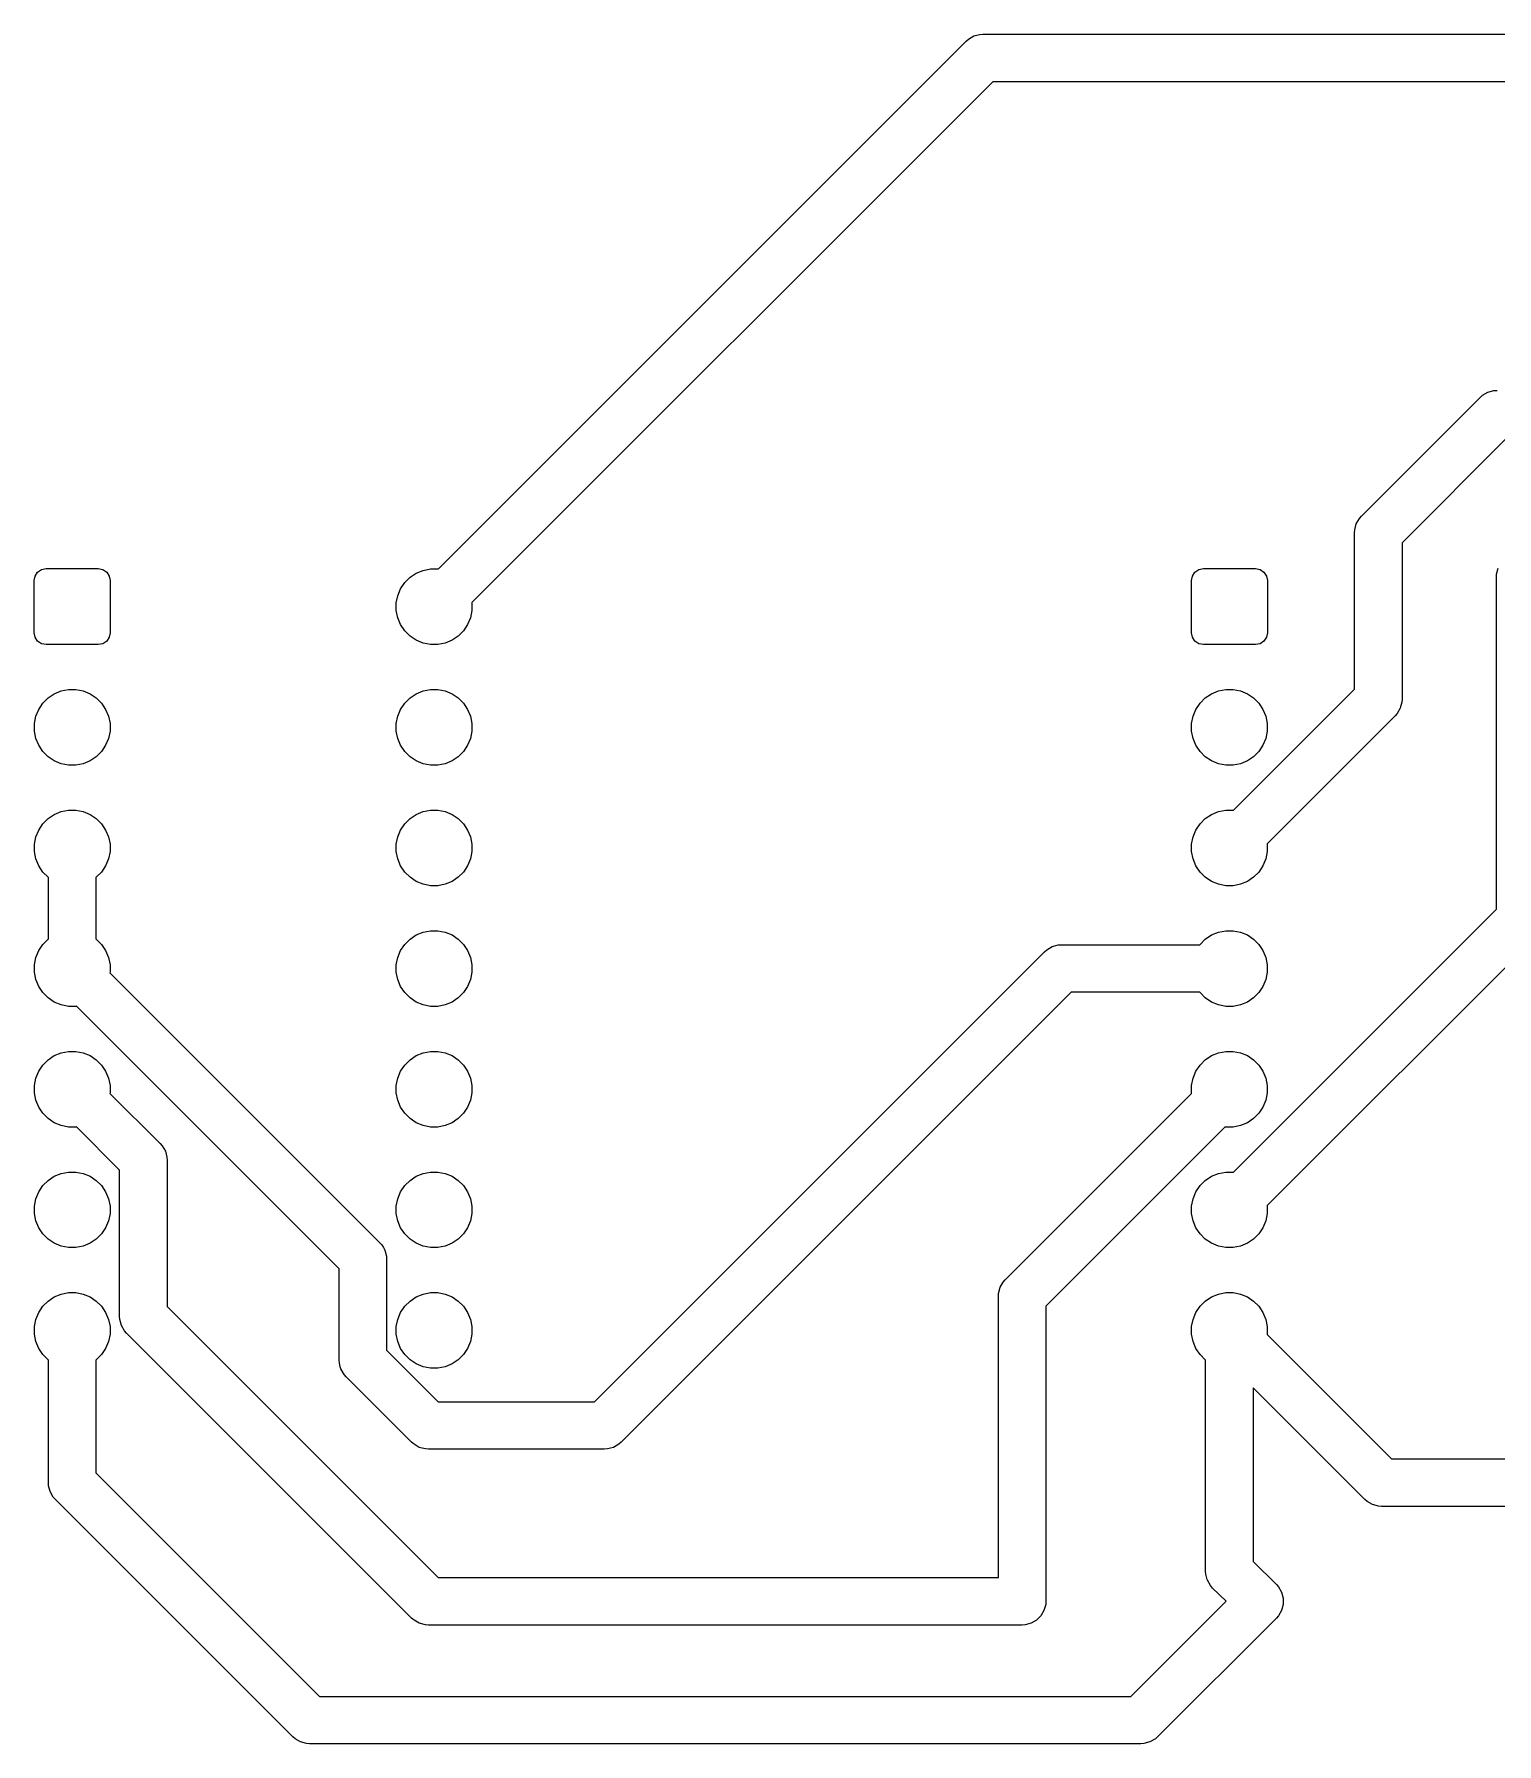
# Model space of a CAD drawing. Header units: inches. Extents: x 4.5 to 6.92, y -3.76 to -2.34.
# Drawn here: x 4.496 to 5.708, y -3.76 to -2.343 of the extents above; entities that cross this region are included whole.
import ezdxf

# ---------------------------------------------------------------- set-up
doc = ezdxf.new("R2010")
doc.units = ezdxf.units.IN
doc.header["$MEASUREMENT"] = 0
doc.layers.add('F.Cu', color=13, linetype='CONTINUOUS', true_color=0xc83434)

msp = doc.modelspace()

# ---------------------------------------------------------------- linework, layer by layer
at = {"layer": 'F.Cu', "linetype": 'CONTINUOUS'}
for p, q in [((4.831, -2.7859), (5.2686, -2.3483)), ((5.2686, -2.3483), (5.2705, -2.3466)), ((5.2705, -2.3466), (5.2749, -2.344)), ((5.2705, -2.3466), (5.2705, -2.3466)), ((5.2749, -2.344), (5.276, -2.3437)), ((5.276, -2.3437), (5.2799, -2.3427)), ((5.2799, -2.3427), (5.2825, -2.3425)), ((5.2799, -2.3427), (5.2799, -2.3427)), ((5.2825, -2.3425), (6.7913, -2.3425)), ((5.2906, -2.3819), (4.8588, -2.8137)), ((6.7832, -2.3819), (5.2906, -2.3819)), ((5.5963, -2.742), (5.6947, -2.6436)), ((5.6947, -2.6436), (5.6967, -2.6419)), ((5.6967, -2.6419), (5.7011, -2.6393)), ((5.6967, -2.6419), (5.6967, -2.6419)), ((5.7011, -2.6393), (5.7061, -2.638)), ((5.7061, -2.638), (5.7087, -2.6378)), ((5.7061, -2.638), (5.7061, -2.638)), ((5.7168, -2.6772), (5.6299, -2.7641)), ((5.5907, -2.7533), (5.592, -2.7484)), ((5.592, -2.7484), (5.5946, -2.7439)), ((5.5946, -2.7439), (5.5963, -2.742)), ((5.5946, -2.7439), (5.5946, -2.7439)), ((5.5906, -2.7559), (5.5907, -2.7533)), ((5.5906, -2.8855), (5.5906, -2.7559)), ((5.5907, -2.7533), (5.5907, -2.7533)), ((5.6299, -2.7641), (5.6299, -2.8937)), ((4.4961, -2.7955), (4.4968, -2.7917)), ((4.4968, -2.7917), (4.4989, -2.7885)), ((4.4989, -2.7885), (4.5021, -2.7864)), ((4.5021, -2.7864), (4.5059, -2.7856)), ((4.5059, -2.7856), (4.5492, -2.7856)), ((4.5492, -2.7856), (4.553, -2.7864)), ((4.553, -2.7864), (4.5562, -2.7885)), ((4.5562, -2.7885), (4.5583, -2.7917)), ((4.5583, -2.7917), (4.5591, -2.7955)), ((4.8076, -2.7928), (4.8127, -2.7893)), ((4.8127, -2.7893), (4.8184, -2.787)), ((4.8184, -2.787), (4.8245, -2.7858)), ((4.8245, -2.7858), (4.8306, -2.7858)), ((4.8306, -2.7858), (4.831, -2.7859)), ((5.4553, -2.7955), (5.4561, -2.7917)), ((5.4561, -2.7917), (5.4582, -2.7885)), ((5.4582, -2.7885), (5.4614, -2.7864)), ((5.4614, -2.7864), (5.4652, -2.7856)), ((5.4652, -2.7856), (5.5085, -2.7856)), ((5.5085, -2.7856), (5.5122, -2.7864)), ((5.5122, -2.7864), (5.5154, -2.7885)), ((5.5154, -2.7885), (5.5176, -2.7917)), ((5.5176, -2.7917), (5.5183, -2.7955)), ((5.7081, -2.7927), (5.7082, -2.7901)), ((5.7082, -2.7901), (5.7096, -2.7851)), ((5.7082, -2.7901), (5.7082, -2.7901)), ((4.4961, -2.8388), (4.4961, -2.7955)), ((4.5591, -2.7955), (4.5591, -2.8388)), ((4.7974, -2.808), (4.7998, -2.8023)), ((4.7998, -2.8023), (4.8032, -2.7971)), ((4.8032, -2.7971), (4.8076, -2.7928)), ((5.4553, -2.8388), (5.4553, -2.7955)), ((5.5183, -2.7955), (5.5183, -2.8388)), ((5.7081, -3.068), (5.7081, -2.7927)), ((4.7962, -2.814), (4.7974, -2.808)), ((4.7962, -2.8202), (4.7962, -2.814)), ((4.7974, -2.8263), (4.7962, -2.8202)), ((4.8589, -2.8202), (4.8577, -2.8263)), ((4.8588, -2.8137), (4.8589, -2.814)), ((4.8589, -2.814), (4.8589, -2.8202)), ((4.7998, -2.832), (4.7974, -2.8263)), ((4.8032, -2.8371), (4.7998, -2.832)), ((4.8553, -2.832), (4.8519, -2.8371)), ((4.8577, -2.8263), (4.8553, -2.832)), ((4.4968, -2.8425), (4.4961, -2.8388)), ((4.4989, -2.8457), (4.4968, -2.8425)), ((4.5021, -2.8479), (4.4989, -2.8457)), ((4.5059, -2.8486), (4.5021, -2.8479)), ((4.5492, -2.8486), (4.5059, -2.8486)), ((4.553, -2.8479), (4.5492, -2.8486)), ((4.5562, -2.8457), (4.553, -2.8479)), ((4.5583, -2.8425), (4.5562, -2.8457)), ((4.5591, -2.8388), (4.5583, -2.8425)), ((4.8076, -2.8415), (4.8032, -2.8371)), ((4.8127, -2.8449), (4.8076, -2.8415)), ((4.8184, -2.8473), (4.8127, -2.8449)), ((4.8245, -2.8485), (4.8184, -2.8473)), ((4.8306, -2.8485), (4.8245, -2.8485)), ((4.8367, -2.8473), (4.8306, -2.8485)), ((4.8424, -2.8449), (4.8367, -2.8473)), ((4.8475, -2.8415), (4.8424, -2.8449)), ((4.8519, -2.8371), (4.8475, -2.8415)), ((5.4561, -2.8425), (5.4553, -2.8388)), ((5.4582, -2.8457), (5.4561, -2.8425)), ((5.4614, -2.8479), (5.4582, -2.8457)), ((5.4652, -2.8486), (5.4614, -2.8479)), ((5.5085, -2.8486), (5.4652, -2.8486)), ((5.5122, -2.8479), (5.5085, -2.8486)), ((5.5154, -2.8457), (5.5122, -2.8479)), ((5.5176, -2.8425), (5.5154, -2.8457)), ((5.5183, -2.8388), (5.5176, -2.8425)), ((4.5076, -2.8928), (4.5127, -2.8893)), ((4.5127, -2.8893), (4.5184, -2.887)), ((4.5184, -2.887), (4.5245, -2.8858)), ((4.5245, -2.8858), (4.5306, -2.8858)), ((4.5306, -2.8858), (4.5367, -2.887)), ((4.5367, -2.887), (4.5424, -2.8893)), ((4.5424, -2.8893), (4.5475, -2.8928)), ((4.8076, -2.8928), (4.8127, -2.8893)), ((4.8127, -2.8893), (4.8184, -2.887)), ((4.8184, -2.887), (4.8245, -2.8858)), ((4.8245, -2.8858), (4.8306, -2.8858)), ((4.8306, -2.8858), (4.8367, -2.887)), ((4.8367, -2.887), (4.8424, -2.8893)), ((4.8424, -2.8893), (4.8475, -2.8928)), ((5.4668, -2.8928), (5.472, -2.8893)), ((5.472, -2.8893), (5.4777, -2.887)), ((5.4777, -2.887), (5.4837, -2.8858)), ((5.4837, -2.8858), (5.4899, -2.8858)), ((5.4899, -2.8858), (5.496, -2.887)), ((5.4902, -2.9859), (5.5906, -2.8855)), ((5.496, -2.887), (5.5017, -2.8893)), ((5.5017, -2.8893), (5.5068, -2.8928)), ((4.4974, -2.908), (4.4998, -2.9023)), ((4.4998, -2.9023), (4.5032, -2.8971)), ((4.5032, -2.8971), (4.5076, -2.8928)), ((4.5475, -2.8928), (4.5519, -2.8971)), ((4.5519, -2.8971), (4.5553, -2.9023)), ((4.5553, -2.9023), (4.5577, -2.908)), ((4.7974, -2.908), (4.7998, -2.9023)), ((4.7998, -2.9023), (4.8032, -2.8971)), ((4.8032, -2.8971), (4.8076, -2.8928)), ((4.8475, -2.8928), (4.8519, -2.8971)), ((4.8519, -2.8971), (4.8553, -2.9023)), ((4.8553, -2.9023), (4.8577, -2.908)), ((5.4567, -2.908), (5.459, -2.9023)), ((5.459, -2.9023), (5.4625, -2.8971)), ((5.4625, -2.8971), (5.4668, -2.8928)), ((5.5068, -2.8928), (5.5112, -2.8971)), ((5.5112, -2.8971), (5.5146, -2.9023)), ((5.5146, -2.9023), (5.517, -2.908)), ((5.6284, -2.9012), (5.6259, -2.9057)), ((5.6287, -2.9002), (5.6284, -2.9012)), ((5.6298, -2.8963), (5.6287, -2.9002)), ((5.6299, -2.8937), (5.6298, -2.8963)), ((5.6298, -2.8963), (5.6298, -2.8963)), ((4.4962, -2.914), (4.4974, -2.908)), ((4.4962, -2.9202), (4.4962, -2.914)), ((4.5577, -2.908), (4.5589, -2.914)), ((4.5589, -2.914), (4.5589, -2.9202)), ((4.7962, -2.914), (4.7974, -2.908)), ((4.7962, -2.9202), (4.7962, -2.914)), ((4.8577, -2.908), (4.8589, -2.914)), ((4.8589, -2.914), (4.8589, -2.9202)), ((5.4555, -2.914), (5.4567, -2.908)), ((5.4555, -2.9202), (5.4555, -2.914)), ((5.517, -2.908), (5.5182, -2.914)), ((5.6242, -2.9076), (5.5181, -3.0137)), ((5.5182, -2.914), (5.5182, -2.9202)), ((5.6259, -2.9057), (5.6242, -2.9076)), ((5.6259, -2.9057), (5.6259, -2.9057)), ((4.4974, -2.9263), (4.4962, -2.9202)), ((4.4998, -2.932), (4.4974, -2.9263)), ((4.5032, -2.9371), (4.4998, -2.932)), ((4.5553, -2.932), (4.5519, -2.9371)), ((4.5577, -2.9263), (4.5553, -2.932)), ((4.5589, -2.9202), (4.5577, -2.9263)), ((4.7974, -2.9263), (4.7962, -2.9202)), ((4.7998, -2.932), (4.7974, -2.9263)), ((4.8032, -2.9371), (4.7998, -2.932)), ((4.8553, -2.932), (4.8519, -2.9371)), ((4.8577, -2.9263), (4.8553, -2.932)), ((4.8589, -2.9202), (4.8577, -2.9263)), ((5.4567, -2.9263), (5.4555, -2.9202)), ((5.459, -2.932), (5.4567, -2.9263)), ((5.4625, -2.9371), (5.459, -2.932)), ((5.5146, -2.932), (5.5112, -2.9371)), ((5.517, -2.9263), (5.5146, -2.932)), ((5.5182, -2.9202), (5.517, -2.9263)), ((4.5076, -2.9415), (4.5032, -2.9371)), ((4.5127, -2.9449), (4.5076, -2.9415)), ((4.5184, -2.9473), (4.5127, -2.9449)), ((4.5245, -2.9485), (4.5184, -2.9473)), ((4.5367, -2.9473), (4.5306, -2.9485)), ((4.5424, -2.9449), (4.5367, -2.9473)), ((4.5475, -2.9415), (4.5424, -2.9449)), ((4.5519, -2.9371), (4.5475, -2.9415)), ((4.8076, -2.9415), (4.8032, -2.9371)), ((4.8127, -2.9449), (4.8076, -2.9415)), ((4.8184, -2.9473), (4.8127, -2.9449)), ((4.8245, -2.9485), (4.8184, -2.9473)), ((4.8367, -2.9473), (4.8306, -2.9485)), ((4.8424, -2.9449), (4.8367, -2.9473)), ((4.8475, -2.9415), (4.8424, -2.9449)), ((4.8519, -2.9371), (4.8475, -2.9415)), ((5.4668, -2.9415), (5.4625, -2.9371)), ((5.472, -2.9449), (5.4668, -2.9415)), ((5.4777, -2.9473), (5.472, -2.9449)), ((5.4837, -2.9485), (5.4777, -2.9473)), ((5.496, -2.9473), (5.4899, -2.9485)), ((5.5017, -2.9449), (5.496, -2.9473)), ((5.5068, -2.9415), (5.5017, -2.9449)), ((5.5112, -2.9371), (5.5068, -2.9415)), ((4.5306, -2.9485), (4.5245, -2.9485)), ((4.8306, -2.9485), (4.8245, -2.9485)), ((5.4899, -2.9485), (5.4837, -2.9485)), ((4.5076, -2.9928), (4.5127, -2.9893)), ((4.5127, -2.9893), (4.5184, -2.987)), ((4.5184, -2.987), (4.5245, -2.9858)), ((4.5245, -2.9858), (4.5306, -2.9858)), ((4.5306, -2.9858), (4.5367, -2.987)), ((4.5367, -2.987), (4.5424, -2.9893)), ((4.5424, -2.9893), (4.5475, -2.9928)), ((4.8076, -2.9928), (4.8127, -2.9893)), ((4.8127, -2.9893), (4.8184, -2.987)), ((4.8184, -2.987), (4.8245, -2.9858)), ((4.8245, -2.9858), (4.8306, -2.9858)), ((4.8306, -2.9858), (4.8367, -2.987)), ((4.8367, -2.987), (4.8424, -2.9893)), ((4.8424, -2.9893), (4.8475, -2.9928)), ((5.4668, -2.9928), (5.472, -2.9893)), ((5.472, -2.9893), (5.4777, -2.987)), ((5.4777, -2.987), (5.4837, -2.9858)), ((5.4837, -2.9858), (5.4899, -2.9858)), ((5.4899, -2.9858), (5.4902, -2.9859)), ((4.4974, -3.008), (4.4998, -3.0023)), ((4.4998, -3.0023), (4.5032, -2.9971)), ((4.5032, -2.9971), (4.5076, -2.9928)), ((4.5475, -2.9928), (4.5519, -2.9971)), ((4.5519, -2.9971), (4.5553, -3.0023)), ((4.5553, -3.0023), (4.5577, -3.008)), ((4.7974, -3.008), (4.7998, -3.0023)), ((4.7998, -3.0023), (4.8032, -2.9971)), ((4.8032, -2.9971), (4.8076, -2.9928)), ((4.8475, -2.9928), (4.8519, -2.9971)), ((4.8519, -2.9971), (4.8553, -3.0023)), ((4.8553, -3.0023), (4.8577, -3.008)), ((5.4567, -3.008), (5.459, -3.0023)), ((5.459, -3.0023), (5.4625, -2.9971)), ((5.4625, -2.9971), (5.4668, -2.9928)), ((4.4962, -3.014), (4.4974, -3.008)), ((4.4962, -3.0202), (4.4962, -3.014)), ((4.5577, -3.008), (4.5589, -3.014)), ((4.5589, -3.014), (4.5589, -3.0202)), ((4.7962, -3.014), (4.7974, -3.008)), ((4.7962, -3.0202), (4.7962, -3.014)), ((4.8577, -3.008), (4.8589, -3.014)), ((4.8589, -3.014), (4.8589, -3.0202)), ((5.4555, -3.014), (5.4567, -3.008)), ((5.4555, -3.0202), (5.4555, -3.014)), ((5.5181, -3.0137), (5.5182, -3.014)), ((5.5182, -3.014), (5.5182, -3.0202)), ((4.4974, -3.0263), (4.4962, -3.0202)), ((4.4998, -3.032), (4.4974, -3.0263)), ((4.5032, -3.0371), (4.4998, -3.032)), ((4.5553, -3.032), (4.5519, -3.0371)), ((4.5577, -3.0263), (4.5553, -3.032)), ((4.5589, -3.0202), (4.5577, -3.0263)), ((4.7974, -3.0263), (4.7962, -3.0202)), ((4.7998, -3.032), (4.7974, -3.0263)), ((4.8032, -3.0371), (4.7998, -3.032)), ((4.8553, -3.032), (4.8519, -3.0371)), ((4.8577, -3.0263), (4.8553, -3.032)), ((4.8589, -3.0202), (4.8577, -3.0263)), ((5.4567, -3.0263), (5.4555, -3.0202)), ((5.459, -3.032), (5.4567, -3.0263)), ((5.4625, -3.0371), (5.459, -3.032)), ((5.5146, -3.032), (5.5112, -3.0371)), ((5.517, -3.0263), (5.5146, -3.032)), ((5.5182, -3.0202), (5.517, -3.0263)), ((4.5076, -3.0415), (4.5032, -3.0371)), ((4.5079, -3.0417), (4.5076, -3.0415)), ((4.5079, -3.0926), (4.5079, -3.0417)), ((4.5475, -3.0415), (4.5472, -3.0417)), ((4.5472, -3.0417), (4.5472, -3.0926)), ((4.5519, -3.0371), (4.5475, -3.0415)), ((4.8076, -3.0415), (4.8032, -3.0371)), ((4.8127, -3.0449), (4.8076, -3.0415)), ((4.8184, -3.0473), (4.8127, -3.0449)), ((4.8424, -3.0449), (4.8367, -3.0473)), ((4.8475, -3.0415), (4.8424, -3.0449)), ((4.8519, -3.0371), (4.8475, -3.0415)), ((5.4668, -3.0415), (5.4625, -3.0371)), ((5.472, -3.0449), (5.4668, -3.0415)), ((5.4777, -3.0473), (5.472, -3.0449)), ((5.5017, -3.0449), (5.496, -3.0473)), ((5.5068, -3.0415), (5.5017, -3.0449)), ((5.5112, -3.0371), (5.5068, -3.0415)), ((4.8245, -3.0485), (4.8184, -3.0473)), ((4.8306, -3.0485), (4.8245, -3.0485)), ((4.8367, -3.0473), (4.8306, -3.0485)), ((5.4837, -3.0485), (5.4777, -3.0473)), ((5.4899, -3.0485), (5.4837, -3.0485)), ((5.496, -3.0473), (5.4899, -3.0485)), ((5.4902, -3.2859), (5.7081, -3.068)), ((4.8076, -3.0928), (4.8127, -3.0893)), ((4.8127, -3.0893), (4.8184, -3.087)), ((4.8184, -3.087), (4.8245, -3.0858)), ((4.8245, -3.0858), (4.8306, -3.0858)), ((4.8306, -3.0858), (4.8367, -3.087)), ((4.8367, -3.087), (4.8424, -3.0893)), ((4.8424, -3.0893), (4.8475, -3.0928)), ((5.4668, -3.0928), (5.472, -3.0893)), ((5.472, -3.0893), (5.4777, -3.087)), ((5.4777, -3.087), (5.4837, -3.0858)), ((5.4837, -3.0858), (5.4899, -3.0858)), ((5.4899, -3.0858), (5.496, -3.087)), ((5.496, -3.087), (5.5017, -3.0893)), ((5.5017, -3.0893), (5.5068, -3.0928)), ((4.4974, -3.108), (4.4998, -3.1023)), ((4.4998, -3.1023), (4.5032, -3.0971)), ((4.5032, -3.0971), (4.5076, -3.0928)), ((4.5076, -3.0928), (4.5079, -3.0926)), ((4.5472, -3.0926), (4.5475, -3.0928)), ((4.5475, -3.0928), (4.5519, -3.0971)), ((4.5519, -3.0971), (4.5553, -3.1023)), ((4.5553, -3.1023), (4.5577, -3.108)), ((4.7974, -3.108), (4.7998, -3.1023)), ((4.7998, -3.1023), (4.8032, -3.0971)), ((4.8032, -3.0971), (4.8076, -3.0928)), ((4.8475, -3.0928), (4.8519, -3.0971)), ((4.8519, -3.0971), (4.8553, -3.1023)), ((4.8553, -3.1023), (4.8577, -3.108)), ((4.9605, -3.4762), (5.3335, -3.1032)), ((5.3335, -3.1032), (5.3355, -3.1015)), ((5.3355, -3.1015), (5.3399, -3.0989)), ((5.3355, -3.1015), (5.3355, -3.1015)), ((5.3399, -3.0989), (5.341, -3.0987)), ((5.341, -3.0987), (5.3449, -3.0976)), ((5.3449, -3.0976), (5.3474, -3.0974)), ((5.3449, -3.0976), (5.3449, -3.0976)), ((5.3474, -3.0974), (5.4623, -3.0974)), ((5.4623, -3.0974), (5.4625, -3.0971)), ((5.4625, -3.0971), (5.4668, -3.0928)), ((5.5068, -3.0928), (5.5112, -3.0971)), ((5.5112, -3.0971), (5.5146, -3.1023)), ((5.5146, -3.1023), (5.517, -3.108)), ((5.7417, -3.0901), (5.5181, -3.3137)), ((4.4962, -3.114), (4.4974, -3.108)), ((4.4962, -3.1202), (4.4962, -3.114)), ((4.5577, -3.108), (4.5589, -3.114)), ((4.5589, -3.114), (4.5589, -3.1202)), ((4.7962, -3.114), (4.7974, -3.108)), ((4.7962, -3.1202), (4.7962, -3.114)), ((4.8577, -3.108), (4.8589, -3.114)), ((4.8589, -3.114), (4.8589, -3.1202)), ((5.517, -3.108), (5.5182, -3.114)), ((5.5182, -3.114), (5.5182, -3.1202)), ((4.4974, -3.1263), (4.4962, -3.1202)), ((4.4998, -3.132), (4.4974, -3.1263)), ((4.5032, -3.1371), (4.4998, -3.132)), ((4.5589, -3.1202), (4.5588, -3.1206)), ((4.5588, -3.1206), (4.7824, -3.3442)), ((4.7974, -3.1263), (4.7962, -3.1202)), ((4.7998, -3.132), (4.7974, -3.1263)), ((4.8032, -3.1371), (4.7998, -3.132)), ((4.8553, -3.132), (4.8519, -3.1371)), ((4.8577, -3.1263), (4.8553, -3.132)), ((4.8589, -3.1202), (4.8577, -3.1263)), ((5.5146, -3.132), (5.5112, -3.1371)), ((5.517, -3.1263), (5.5146, -3.132)), ((5.5182, -3.1202), (5.517, -3.1263)), ((4.5076, -3.1415), (4.5032, -3.1371)), ((4.5127, -3.1449), (4.5076, -3.1415)), ((4.5184, -3.1473), (4.5127, -3.1449)), ((4.8076, -3.1415), (4.8032, -3.1371)), ((4.8127, -3.1449), (4.8076, -3.1415)), ((4.8184, -3.1473), (4.8127, -3.1449)), ((4.8424, -3.1449), (4.8367, -3.1473)), ((4.8475, -3.1415), (4.8424, -3.1449)), ((4.8519, -3.1371), (4.8475, -3.1415)), ((5.3556, -3.1368), (4.9826, -3.5098)), ((5.4623, -3.1368), (5.3556, -3.1368)), ((5.4625, -3.1371), (5.4623, -3.1368)), ((5.4668, -3.1415), (5.4625, -3.1371)), ((5.472, -3.1449), (5.4668, -3.1415)), ((5.4777, -3.1473), (5.472, -3.1449)), ((5.5017, -3.1449), (5.496, -3.1473)), ((5.5068, -3.1415), (5.5017, -3.1449)), ((5.5112, -3.1371), (5.5068, -3.1415)), ((4.5245, -3.1485), (4.5184, -3.1473)), ((4.5306, -3.1485), (4.5245, -3.1485)), ((4.531, -3.1484), (4.5306, -3.1485)), ((4.7488, -3.3662), (4.531, -3.1484)), ((4.8245, -3.1485), (4.8184, -3.1473)), ((4.8306, -3.1485), (4.8245, -3.1485)), ((4.8367, -3.1473), (4.8306, -3.1485)), ((5.4837, -3.1485), (5.4777, -3.1473)), ((5.4899, -3.1485), (5.4837, -3.1485)), ((5.496, -3.1473), (5.4899, -3.1485)), ((4.5127, -3.1893), (4.5184, -3.187)), ((4.5184, -3.187), (4.5245, -3.1858)), ((4.5245, -3.1858), (4.5306, -3.1858)), ((4.5306, -3.1858), (4.5367, -3.187)), ((4.5367, -3.187), (4.5424, -3.1893)), ((4.8127, -3.1893), (4.8184, -3.187)), ((4.8184, -3.187), (4.8245, -3.1858)), ((4.8245, -3.1858), (4.8306, -3.1858)), ((4.8306, -3.1858), (4.8367, -3.187)), ((4.8367, -3.187), (4.8424, -3.1893)), ((5.472, -3.1893), (5.4777, -3.187)), ((5.4777, -3.187), (5.4837, -3.1858)), ((5.4837, -3.1858), (5.4899, -3.1858)), ((5.4899, -3.1858), (5.496, -3.187)), ((5.496, -3.187), (5.5017, -3.1893)), ((4.4974, -3.208), (4.4998, -3.2023)), ((4.4998, -3.2023), (4.5032, -3.1971)), ((4.5032, -3.1971), (4.5076, -3.1928)), ((4.5076, -3.1928), (4.5127, -3.1893)), ((4.5424, -3.1893), (4.5475, -3.1928)), ((4.5475, -3.1928), (4.5519, -3.1971)), ((4.5519, -3.1971), (4.5553, -3.2023)), ((4.5553, -3.2023), (4.5577, -3.208)), ((4.7974, -3.208), (4.7998, -3.2023)), ((4.7998, -3.2023), (4.8032, -3.1971)), ((4.8032, -3.1971), (4.8076, -3.1928)), ((4.8076, -3.1928), (4.8127, -3.1893)), ((4.8424, -3.1893), (4.8475, -3.1928)), ((4.8475, -3.1928), (4.8519, -3.1971)), ((4.8519, -3.1971), (4.8553, -3.2023)), ((4.8553, -3.2023), (4.8577, -3.208)), ((5.4567, -3.208), (5.459, -3.2023)), ((5.459, -3.2023), (5.4625, -3.1971)), ((5.4625, -3.1971), (5.4668, -3.1928)), ((5.4668, -3.1928), (5.472, -3.1893)), ((5.5017, -3.1893), (5.5068, -3.1928)), ((5.5068, -3.1928), (5.5112, -3.1971)), ((5.5112, -3.1971), (5.5146, -3.2023)), ((5.5146, -3.2023), (5.517, -3.208)), ((4.4962, -3.214), (4.4974, -3.208)), ((4.4962, -3.2202), (4.4962, -3.214)), ((4.5577, -3.208), (4.5589, -3.214)), ((4.5589, -3.214), (4.5589, -3.2202)), ((4.7962, -3.214), (4.7974, -3.208)), ((4.7962, -3.2202), (4.7962, -3.214)), ((4.8577, -3.208), (4.8589, -3.214)), ((4.8589, -3.214), (4.8589, -3.2202)), ((5.4555, -3.214), (5.4567, -3.208)), ((5.4555, -3.2202), (5.4555, -3.214)), ((5.517, -3.208), (5.5182, -3.214)), ((5.5182, -3.214), (5.5182, -3.2202)), ((4.4974, -3.2263), (4.4962, -3.2202)), ((4.4998, -3.232), (4.4974, -3.2263)), ((4.5589, -3.2202), (4.5588, -3.2206)), ((4.5588, -3.2206), (4.6005, -3.2623)), ((4.7974, -3.2263), (4.7962, -3.2202)), ((4.7998, -3.232), (4.7974, -3.2263)), ((4.8577, -3.2263), (4.8553, -3.232)), ((4.8589, -3.2202), (4.8577, -3.2263)), ((5.301, -3.3751), (5.4555, -3.2206)), ((5.4555, -3.2206), (5.4555, -3.2202)), ((5.517, -3.2263), (5.5146, -3.232)), ((5.5182, -3.2202), (5.517, -3.2263)), ((4.5032, -3.2371), (4.4998, -3.232)), ((4.5076, -3.2415), (4.5032, -3.2371)), ((4.5127, -3.2449), (4.5076, -3.2415)), ((4.5184, -3.2473), (4.5127, -3.2449)), ((4.8032, -3.2371), (4.7998, -3.232)), ((4.8076, -3.2415), (4.8032, -3.2371)), ((4.8127, -3.2449), (4.8076, -3.2415)), ((4.8184, -3.2473), (4.8127, -3.2449)), ((4.8424, -3.2449), (4.8367, -3.2473)), ((4.8475, -3.2415), (4.8424, -3.2449)), ((4.8519, -3.2371), (4.8475, -3.2415)), ((4.8553, -3.232), (4.8519, -3.2371)), ((5.5017, -3.2449), (5.496, -3.2473)), ((5.5068, -3.2415), (5.5017, -3.2449)), ((5.5112, -3.2371), (5.5068, -3.2415)), ((5.5146, -3.232), (5.5112, -3.2371)), ((4.5245, -3.2485), (4.5184, -3.2473)), ((4.5306, -3.2485), (4.5245, -3.2485)), ((4.531, -3.2484), (4.5306, -3.2485)), ((4.5669, -3.2843), (4.531, -3.2484)), ((4.8245, -3.2485), (4.8184, -3.2473)), ((4.8306, -3.2485), (4.8245, -3.2485)), ((4.8367, -3.2473), (4.8306, -3.2485)), ((5.4834, -3.2484), (5.3346, -3.3971)), ((5.4837, -3.2485), (5.4834, -3.2484)), ((5.4899, -3.2485), (5.4837, -3.2485)), ((5.496, -3.2473), (5.4899, -3.2485)), ((4.6005, -3.2623), (4.6022, -3.2642)), ((4.6022, -3.2642), (4.6022, -3.2642)), ((4.6022, -3.2642), (4.6048, -3.2686)), ((4.6048, -3.2686), (4.6061, -3.2736)), ((4.6061, -3.2736), (4.6061, -3.2736)), ((4.6061, -3.2736), (4.6063, -3.2762)), ((4.5127, -3.2893), (4.5184, -3.287)), ((4.5184, -3.287), (4.5245, -3.2858)), ((4.5245, -3.2858), (4.5306, -3.2858)), ((4.5306, -3.2858), (4.5367, -3.287)), ((4.5367, -3.287), (4.5424, -3.2893)), ((4.5669, -3.4055), (4.5669, -3.2843)), ((4.6063, -3.2762), (4.6063, -3.3974)), ((4.8127, -3.2893), (4.8184, -3.287)), ((4.8184, -3.287), (4.8245, -3.2858)), ((4.8245, -3.2858), (4.8306, -3.2858)), ((4.8306, -3.2858), (4.8367, -3.287)), ((4.8367, -3.287), (4.8424, -3.2893)), ((5.472, -3.2893), (5.4777, -3.287)), ((5.4777, -3.287), (5.4837, -3.2858)), ((5.4837, -3.2858), (5.4899, -3.2858)), ((5.4899, -3.2858), (5.4902, -3.2859)), ((4.4974, -3.308), (4.4998, -3.3023)), ((4.4998, -3.3023), (4.5032, -3.2971)), ((4.5032, -3.2971), (4.5076, -3.2928)), ((4.5076, -3.2928), (4.5127, -3.2893)), ((4.5424, -3.2893), (4.5475, -3.2928)), ((4.5475, -3.2928), (4.5519, -3.2971)), ((4.5519, -3.2971), (4.5553, -3.3023)), ((4.5553, -3.3023), (4.5577, -3.308)), ((4.7974, -3.308), (4.7998, -3.3023)), ((4.7998, -3.3023), (4.8032, -3.2971)), ((4.8032, -3.2971), (4.8076, -3.2928)), ((4.8076, -3.2928), (4.8127, -3.2893)), ((4.8424, -3.2893), (4.8475, -3.2928)), ((4.8475, -3.2928), (4.8519, -3.2971)), ((4.8519, -3.2971), (4.8553, -3.3023)), ((4.8553, -3.3023), (4.8577, -3.308)), ((5.4567, -3.308), (5.459, -3.3023)), ((5.459, -3.3023), (5.4625, -3.2971)), ((5.4625, -3.2971), (5.4668, -3.2928)), ((5.4668, -3.2928), (5.472, -3.2893)), ((4.4962, -3.314), (4.4974, -3.308)), ((4.4962, -3.3202), (4.4962, -3.314)), ((4.5577, -3.308), (4.5589, -3.314)), ((4.5589, -3.314), (4.5589, -3.3202)), ((4.7962, -3.314), (4.7974, -3.308)), ((4.7962, -3.3202), (4.7962, -3.314)), ((4.8577, -3.308), (4.8589, -3.314)), ((4.8589, -3.314), (4.8589, -3.3202)), ((5.4555, -3.314), (5.4567, -3.308)), ((5.4555, -3.3202), (5.4555, -3.314)), ((5.5181, -3.3137), (5.5182, -3.314)), ((5.5182, -3.314), (5.5182, -3.3202)), ((4.4974, -3.3263), (4.4962, -3.3202)), ((4.4998, -3.332), (4.4974, -3.3263)), ((4.5577, -3.3263), (4.5553, -3.332)), ((4.5589, -3.3202), (4.5577, -3.3263)), ((4.7974, -3.3263), (4.7962, -3.3202)), ((4.7998, -3.332), (4.7974, -3.3263)), ((4.8577, -3.3263), (4.8553, -3.332)), ((4.8589, -3.3202), (4.8577, -3.3263)), ((5.4567, -3.3263), (5.4555, -3.3202)), ((5.459, -3.332), (5.4567, -3.3263)), ((5.517, -3.3263), (5.5146, -3.332)), ((5.5182, -3.3202), (5.517, -3.3263)), ((4.5032, -3.3371), (4.4998, -3.332)), ((4.5076, -3.3415), (4.5032, -3.3371)), ((4.5127, -3.3449), (4.5076, -3.3415)), ((4.5475, -3.3415), (4.5424, -3.3449)), ((4.5519, -3.3371), (4.5475, -3.3415)), ((4.5553, -3.332), (4.5519, -3.3371)), ((4.7824, -3.3442), (4.7841, -3.3461)), ((4.8032, -3.3371), (4.7998, -3.332)), ((4.8076, -3.3415), (4.8032, -3.3371)), ((4.8127, -3.3449), (4.8076, -3.3415)), ((4.8475, -3.3415), (4.8424, -3.3449)), ((4.8519, -3.3371), (4.8475, -3.3415)), ((4.8553, -3.332), (4.8519, -3.3371)), ((5.4625, -3.3371), (5.459, -3.332)), ((5.4668, -3.3415), (5.4625, -3.3371)), ((5.472, -3.3449), (5.4668, -3.3415)), ((5.5068, -3.3415), (5.5017, -3.3449)), ((5.5112, -3.3371), (5.5068, -3.3415)), ((5.5146, -3.332), (5.5112, -3.3371)), ((4.5184, -3.3473), (4.5127, -3.3449)), ((4.5245, -3.3485), (4.5184, -3.3473)), ((4.5306, -3.3485), (4.5245, -3.3485)), ((4.5367, -3.3473), (4.5306, -3.3485)), ((4.5424, -3.3449), (4.5367, -3.3473)), ((4.7841, -3.3461), (4.7841, -3.3461)), ((4.7841, -3.3461), (4.7855, -3.3485)), ((4.7855, -3.3485), (4.7867, -3.3505)), ((4.7867, -3.3505), (4.788, -3.3555)), ((4.788, -3.3555), (4.788, -3.3555)), ((4.788, -3.3555), (4.7882, -3.3581)), ((4.7882, -3.3581), (4.7882, -3.4334)), ((4.8184, -3.3473), (4.8127, -3.3449)), ((4.8245, -3.3485), (4.8184, -3.3473)), ((4.8306, -3.3485), (4.8245, -3.3485)), ((4.8367, -3.3473), (4.8306, -3.3485)), ((4.8424, -3.3449), (4.8367, -3.3473)), ((5.4777, -3.3473), (5.472, -3.3449)), ((5.4837, -3.3485), (5.4777, -3.3473)), ((5.4899, -3.3485), (5.4837, -3.3485)), ((5.496, -3.3473), (5.4899, -3.3485)), ((5.5017, -3.3449), (5.496, -3.3473)), ((4.7488, -3.4416), (4.7488, -3.3662)), ((4.5127, -3.3893), (4.5184, -3.387)), ((4.5184, -3.387), (4.5245, -3.3858)), ((4.5245, -3.3858), (4.5306, -3.3858)), ((4.5306, -3.3858), (4.5367, -3.387)), ((4.5367, -3.387), (4.5424, -3.3893)), ((4.8127, -3.3893), (4.8184, -3.387)), ((4.8184, -3.387), (4.8245, -3.3858)), ((4.8245, -3.3858), (4.8306, -3.3858)), ((4.8306, -3.3858), (4.8367, -3.387)), ((4.8367, -3.387), (4.8424, -3.3893)), ((5.2953, -3.389), (5.2954, -3.3864)), ((5.2954, -3.3864), (5.2968, -3.3814)), ((5.2954, -3.3864), (5.2954, -3.3864)), ((5.2968, -3.3814), (5.2993, -3.377)), ((5.2993, -3.377), (5.301, -3.3751)), ((5.2993, -3.377), (5.2993, -3.377)), ((5.472, -3.3893), (5.4777, -3.387)), ((5.4777, -3.387), (5.4837, -3.3858)), ((5.4837, -3.3858), (5.4899, -3.3858)), ((5.4899, -3.3858), (5.496, -3.387)), ((5.496, -3.387), (5.5017, -3.3893)), ((4.4998, -3.4023), (4.5032, -3.3971)), ((4.5032, -3.3971), (4.5076, -3.3928)), ((4.5076, -3.3928), (4.5127, -3.3893)), ((4.5424, -3.3893), (4.5475, -3.3928)), ((4.5475, -3.3928), (4.5519, -3.3971)), ((4.5519, -3.3971), (4.5553, -3.4023)), ((4.6063, -3.3974), (4.831, -3.622)), ((4.7998, -3.4023), (4.8032, -3.3971)), ((4.8032, -3.3971), (4.8076, -3.3928)), ((4.8076, -3.3928), (4.8127, -3.3893)), ((4.8424, -3.3893), (4.8475, -3.3928)), ((4.8475, -3.3928), (4.8519, -3.3971)), ((4.8519, -3.3971), (4.8553, -3.4023)), ((5.2953, -3.622), (5.2953, -3.389)), ((5.3346, -3.3971), (5.3346, -3.6417)), ((5.459, -3.4023), (5.4625, -3.3971)), ((5.4625, -3.3971), (5.4668, -3.3928)), ((5.4668, -3.3928), (5.472, -3.3893)), ((5.5017, -3.3893), (5.5068, -3.3928)), ((5.5068, -3.3928), (5.5112, -3.3971)), ((5.5112, -3.3971), (5.5146, -3.4023)), ((4.4962, -3.414), (4.4974, -3.408)), ((4.4962, -3.4202), (4.4962, -3.414)), ((4.4974, -3.408), (4.4998, -3.4023)), ((4.5553, -3.4023), (4.5577, -3.408)), ((4.5577, -3.408), (4.5589, -3.414)), ((4.5589, -3.414), (4.5589, -3.4202)), ((4.5671, -3.4081), (4.5669, -3.4055)), ((4.5684, -3.413), (4.5671, -3.4081)), ((4.5671, -3.4081), (4.5671, -3.4081)), ((4.571, -3.4175), (4.5684, -3.413)), ((4.7962, -3.414), (4.7974, -3.408)), ((4.7962, -3.4202), (4.7962, -3.414)), ((4.7974, -3.408), (4.7998, -3.4023)), ((4.8553, -3.4023), (4.8577, -3.408)), ((4.8577, -3.408), (4.8589, -3.414)), ((4.8589, -3.414), (4.8589, -3.4202)), ((5.4555, -3.414), (5.4567, -3.408)), ((5.4555, -3.4202), (5.4555, -3.414)), ((5.4567, -3.408), (5.459, -3.4023)), ((5.5146, -3.4023), (5.517, -3.408)), ((5.517, -3.408), (5.5182, -3.414)), ((5.5182, -3.414), (5.5182, -3.4202)), ((4.4974, -3.4263), (4.4962, -3.4202)), ((4.4998, -3.432), (4.4974, -3.4263)), ((4.5577, -3.4263), (4.5553, -3.432)), ((4.5589, -3.4202), (4.5577, -3.4263)), ((4.5727, -3.4194), (4.571, -3.4175)), ((4.571, -3.4175), (4.571, -3.4175)), ((4.8089, -3.6557), (4.5727, -3.4194)), ((4.7974, -3.4263), (4.7962, -3.4202)), ((4.7998, -3.432), (4.7974, -3.4263)), ((4.8577, -3.4263), (4.8553, -3.432)), ((4.8589, -3.4202), (4.8577, -3.4263)), ((5.4567, -3.4263), (5.4555, -3.4202)), ((5.459, -3.432), (5.4567, -3.4263)), ((5.5182, -3.4202), (5.5181, -3.4206)), ((5.5181, -3.4206), (5.6211, -3.5236)), ((4.5032, -3.4371), (4.4998, -3.432)), ((4.5076, -3.4415), (4.5032, -3.4371)), ((4.5079, -3.4417), (4.5076, -3.4415)), ((4.5079, -3.5433), (4.5079, -3.4417)), ((4.5475, -3.4415), (4.5472, -3.4417)), ((4.5472, -3.4417), (4.5472, -3.5352)), ((4.5519, -3.4371), (4.5475, -3.4415)), ((4.5553, -3.432), (4.5519, -3.4371)), ((4.749, -3.4442), (4.7488, -3.4416)), ((4.7882, -3.4334), (4.831, -3.4762)), ((4.8032, -3.4371), (4.7998, -3.432)), ((4.8076, -3.4415), (4.8032, -3.4371)), ((4.8127, -3.4449), (4.8076, -3.4415)), ((4.8475, -3.4415), (4.8424, -3.4449)), ((4.8519, -3.4371), (4.8475, -3.4415)), ((4.8553, -3.432), (4.8519, -3.4371)), ((5.4625, -3.4371), (5.459, -3.432)), ((5.4668, -3.4415), (5.4625, -3.4371)), ((5.4671, -3.4417), (5.4668, -3.4415)), ((5.4671, -3.6167), (5.4671, -3.4417)), ((4.7498, -3.4473), (4.749, -3.4442)), ((4.749, -3.4442), (4.749, -3.4442)), ((4.7503, -3.4491), (4.7498, -3.4473)), ((4.7529, -3.4536), (4.7503, -3.4491)), ((4.7546, -3.4555), (4.7529, -3.4536)), ((4.7529, -3.4536), (4.7529, -3.4536)), ((4.8089, -3.5098), (4.7546, -3.4555)), ((4.8184, -3.4473), (4.8127, -3.4449)), ((4.8245, -3.4485), (4.8184, -3.4473)), ((4.8306, -3.4485), (4.8245, -3.4485)), ((4.8367, -3.4473), (4.8306, -3.4485)), ((4.8424, -3.4449), (4.8367, -3.4473)), ((5.5991, -3.5572), (5.5065, -3.4646)), ((5.5065, -3.4646), (5.5065, -3.6086)), ((4.831, -3.4762), (4.9605, -3.4762)), ((4.8109, -3.5115), (4.8089, -3.5098)), ((4.8153, -3.5141), (4.8109, -3.5115)), ((4.8109, -3.5115), (4.8109, -3.5115)), ((4.8164, -3.5144), (4.8153, -3.5141)), ((4.8203, -3.5154), (4.8164, -3.5144)), ((4.9762, -3.5141), (4.9712, -3.5154)), ((4.9806, -3.5115), (4.9762, -3.5141)), ((4.9826, -3.5098), (4.9806, -3.5115)), ((4.9806, -3.5115), (4.9806, -3.5115)), ((4.8228, -3.5156), (4.8203, -3.5154)), ((4.8203, -3.5154), (4.8203, -3.5154)), ((4.9686, -3.5156), (4.8228, -3.5156)), ((4.9712, -3.5154), (4.9686, -3.5156)), ((4.9712, -3.5154), (4.9712, -3.5154)), ((5.6211, -3.5236), (6.4879, -3.5236)), ((4.508, -3.5459), (4.5079, -3.5433)), ((4.5472, -3.5352), (4.7326, -3.7205)), ((4.5094, -3.5508), (4.508, -3.5459)), ((4.508, -3.5459), (4.508, -3.5459)), ((4.5119, -3.5553), (4.5094, -3.5508)), ((4.5094, -3.5508), (4.5094, -3.5508)), ((4.5136, -3.5572), (4.5119, -3.5553)), ((4.5119, -3.5553), (4.5119, -3.5553)), ((4.7105, -3.7541), (4.5136, -3.5572)), ((5.601, -3.5589), (5.5991, -3.5572)), ((5.6055, -3.5615), (5.601, -3.5589)), ((5.601, -3.5589), (5.601, -3.5589)), ((5.6104, -3.5628), (5.6055, -3.5615)), ((5.613, -3.563), (5.6104, -3.5628)), ((5.6104, -3.5628), (5.6104, -3.5628)), ((6.4961, -3.563), (5.613, -3.563)), ((5.5065, -3.6086), (5.5257, -3.6278)), ((4.831, -3.622), (5.2953, -3.622)), ((5.4673, -3.6193), (5.4671, -3.6167)), ((5.4684, -3.6235), (5.4673, -3.6193)), ((5.4673, -3.6193), (5.4673, -3.6193)), ((5.4686, -3.6243), (5.4684, -3.6235)), ((5.4712, -3.6287), (5.4686, -3.6243)), ((5.5257, -3.6278), (5.5274, -3.6297)), ((5.3346, -3.6417), (5.3345, -3.6443)), ((5.4052, -3.7205), (5.484, -3.6417)), ((5.4729, -3.6307), (5.4712, -3.6287)), ((5.4712, -3.6287), (5.4712, -3.6287)), ((5.484, -3.6417), (5.4729, -3.6307)), ((5.5274, -3.6297), (5.53, -3.6342)), ((5.53, -3.6342), (5.5313, -3.6392)), ((5.5313, -3.6392), (5.5313, -3.6443)), ((4.8109, -3.6573), (4.8089, -3.6557)), ((5.3306, -3.6537), (5.3269, -3.6573)), ((5.3331, -3.6493), (5.3306, -3.6537)), ((5.3345, -3.6443), (5.3331, -3.6493)), ((5.5257, -3.6557), (5.4273, -3.7541)), ((5.5274, -3.6537), (5.5257, -3.6557)), ((5.53, -3.6493), (5.5274, -3.6537)), ((5.5274, -3.6537), (5.5274, -3.6537)), ((5.5313, -3.6443), (5.53, -3.6493)), ((4.8153, -3.6599), (4.8109, -3.6573)), ((4.8109, -3.6573), (4.8109, -3.6573)), ((4.8203, -3.6612), (4.8153, -3.6599)), ((4.8228, -3.6614), (4.8203, -3.6612)), ((4.8203, -3.6612), (4.8203, -3.6612)), ((5.315, -3.6614), (4.8228, -3.6614)), ((5.3175, -3.6612), (5.315, -3.6614)), ((5.3225, -3.6599), (5.3175, -3.6612)), ((5.3269, -3.6573), (5.3225, -3.6599)), ((4.7326, -3.7205), (5.4052, -3.7205)), ((4.7124, -3.7558), (4.7105, -3.7541)), ((4.7169, -3.7583), (4.7124, -3.7558)), ((4.7124, -3.7558), (4.7124, -3.7558)), ((5.4254, -3.7558), (5.4209, -3.7583)), ((5.4273, -3.7541), (5.4254, -3.7558)), ((5.4254, -3.7558), (5.4254, -3.7558)), ((4.7218, -3.7597), (4.7169, -3.7583)), ((4.7244, -3.7598), (4.7218, -3.7597)), ((4.7218, -3.7597), (4.7218, -3.7597)), ((5.4134, -3.7598), (4.7244, -3.7598)), ((5.416, -3.7597), (5.4134, -3.7598)), ((5.4209, -3.7583), (5.416, -3.7597)), ((5.416, -3.7597), (5.416, -3.7597))]:
    msp.add_line(p, q, dxfattribs=at)

doc.saveas('drawing.dxf')
